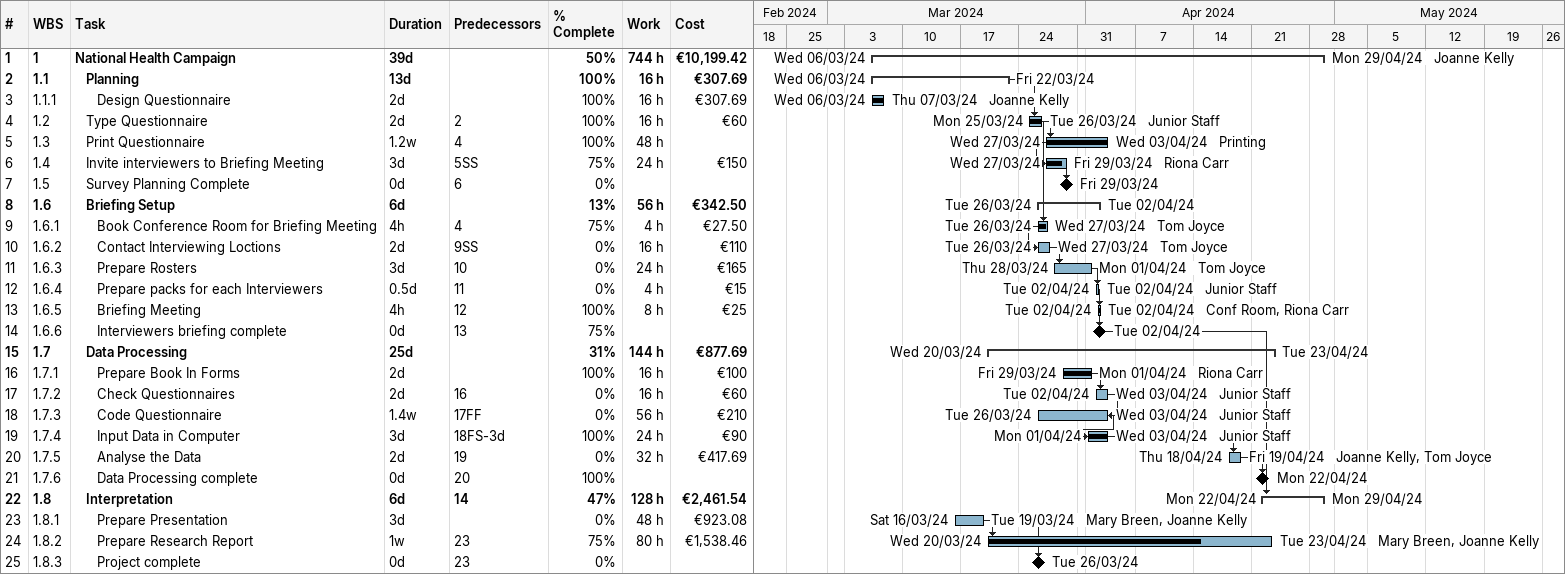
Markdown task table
| ID | WBS | Task | Duration | Start | Finish | Predecessors | Resources | % complete | Work (h) | Cost (€) |
|---|---|---|---|---|---|---|---|---|---|---|
| 1 | 1 | **National Health Campaign** | 39d | 2024-03-06 | 2024-04-29 |  | Joanne Kelly | 50 | 744 | 10199.42 |
| 2 | 1.1 | **Planning** | 13d | 2024-03-06 | 2024-03-22 |  |  | 100 | 16 | 307.69 |
| 3 | 1.1.1 | Design Questionnaire | 2d | 2024-03-06 | 2024-03-07 |  | Joanne Kelly | 100 | 16 | 307.69 |
| 4 | 1.2 | Type Questionnaire | 2d | 2024-03-25 | 2024-03-26 | 2 | Junior Staff | 100 | 16 | 60 |
| 5 | 1.3 | Print Questionnaire | 1.2w | 2024-03-27 | 2024-04-03 | 4 | Printing | 100 | 48 |  |
| 6 | 1.4 | Invite interviewers to Briefing Meeting | 3d | 2024-03-27 | 2024-03-29 | 5SS | Riona Carr | 75 | 24 | 150 |
| 7 | 1.5 | Survey Planning Complete | 0d | 2024-03-29 | 2024-03-29 | 6 |  | 0 |  |  |
| 8 | 1.6 | **Briefing Setup** | 6d | 2024-03-26 | 2024-04-02 |  |  | 13 | 56 | 342.50 |
| 9 | 1.6.1 | Book Conference Room for Briefing Meeting | 4h | 2024-03-26 | 2024-03-27 | 4 | Tom Joyce | 75 | 4 | 27.50 |
| 10 | 1.6.2 | Contact Interviewing Loctions | 2d | 2024-03-26 | 2024-03-27 | 9SS | Tom Joyce | 0 | 16 | 110 |
| 11 | 1.6.3 | Prepare Rosters | 3d | 2024-03-28 | 2024-04-01 | 10 | Tom Joyce | 0 | 24 | 165 |
| 12 | 1.6.4 | Prepare packs for each Interviewers | 0.5d | 2024-04-02 | 2024-04-02 | 11 | Junior Staff | 0 | 4 | 15 |
| 13 | 1.6.5 | Briefing Meeting | 4h | 2024-04-02 | 2024-04-02 | 12 | Conf Room, Riona Carr | 100 | 8 | 25 |
| 14 | 1.6.6 | Interviewers briefing complete | 0d | 2024-04-02 | 2024-04-02 | 13 |  | 75 |  |  |
| 15 | 1.7 | **Data Processing** | 25d | 2024-03-20 | 2024-04-23 |  |  | 31 | 144 | 877.69 |
| 16 | 1.7.1 | Prepare Book In Forms | 2d | 2024-03-29 | 2024-04-01 |  | Riona Carr | 100 | 16 | 100 |
| 17 | 1.7.2 | Check Questionnaires | 2d | 2024-04-02 | 2024-04-03 | 16 | Junior Staff | 0 | 16 | 60 |
| 18 | 1.7.3 | Code Questionnaire | 1.4w | 2024-03-26 | 2024-04-03 | 17FF | Junior Staff | 0 | 56 | 210 |
| 19 | 1.7.4 | Input Data in Computer | 3d | 2024-04-01 | 2024-04-03 | 18FS-3d | Junior Staff | 100 | 24 | 90 |
| 20 | 1.7.5 | Analyse the Data | 2d | 2024-04-18 | 2024-04-19 | 19 | Joanne Kelly, Tom Joyce | 0 | 32 | 417.69 |
| 21 | 1.7.6 | Data Processing complete | 0d | 2024-04-22 | 2024-04-22 | 20 |  | 100 |  |  |
| 22 | 1.8 | **Interpretation** | 6d | 2024-04-22 | 2024-04-29 | 14 |  | 47 | 128 | 2461.54 |
| 23 | 1.8.1 | Prepare Presentation | 3d | 2024-03-16 | 2024-03-19 |  | Mary Breen, Joanne Kelly | 0 | 48 | 923.08 |
| 24 | 1.8.2 | Prepare Research Report | 1w | 2024-03-20 | 2024-04-23 | 23 | Mary Breen, Joanne Kelly | 75 | 80 | 1538.46 |
| 25 | 1.8.3 | Project complete | 0d | 2024-03-26 | 2024-03-26 | 23 |  | 0 |  |  |
